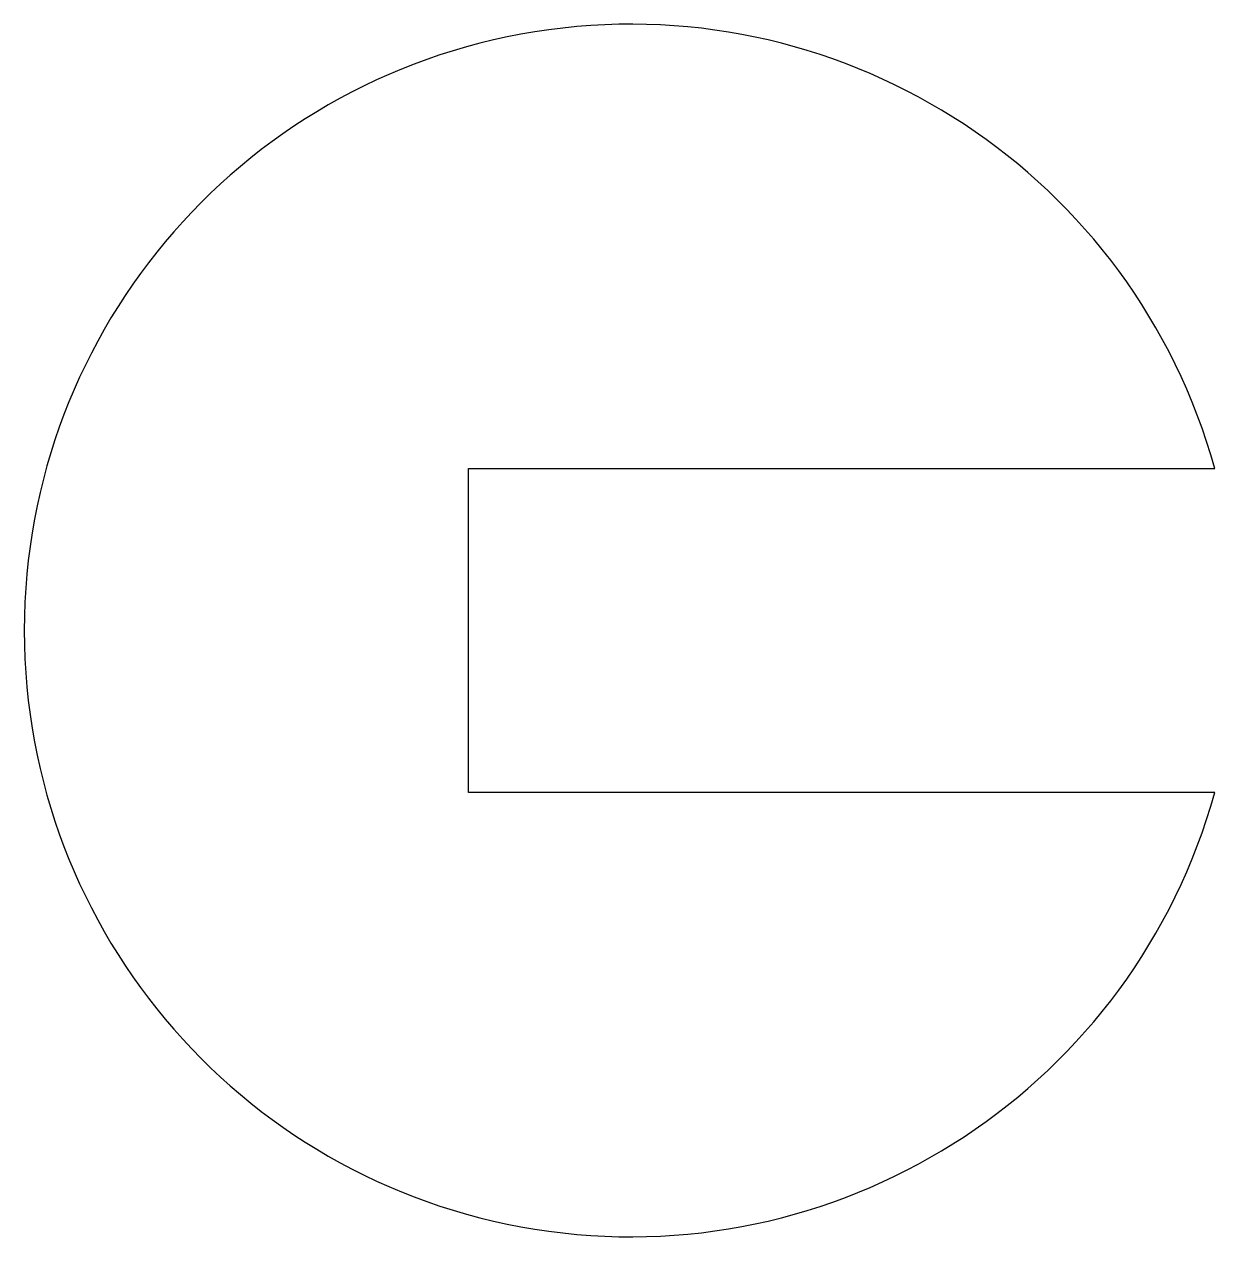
# Model space of a CAD drawing. Header units: millimetres. Extents: x -60 to 58, y -60 to 60.
import ezdxf

# ---------------------------------------------------------------- set-up
doc = ezdxf.new("R2010")
doc.units = ezdxf.units.MM

msp = doc.modelspace()

# ---------------------------------------------------------------- linework, layer by layer
for p, q in [((-16, 0), (-16, 16)), ((-16, 16), (0, 16)), ((0, 16), (57.73, 16)), ((-16, -16), (-16, 0)), ((0, -16), (-16, -16)), ((57.73, -16), (0, -16))]:
    msp.add_line(p, q)
msp.add_arc((0, 0), 59.91, 15.4903, 344.5097)

doc.saveas('drawing.dxf')
